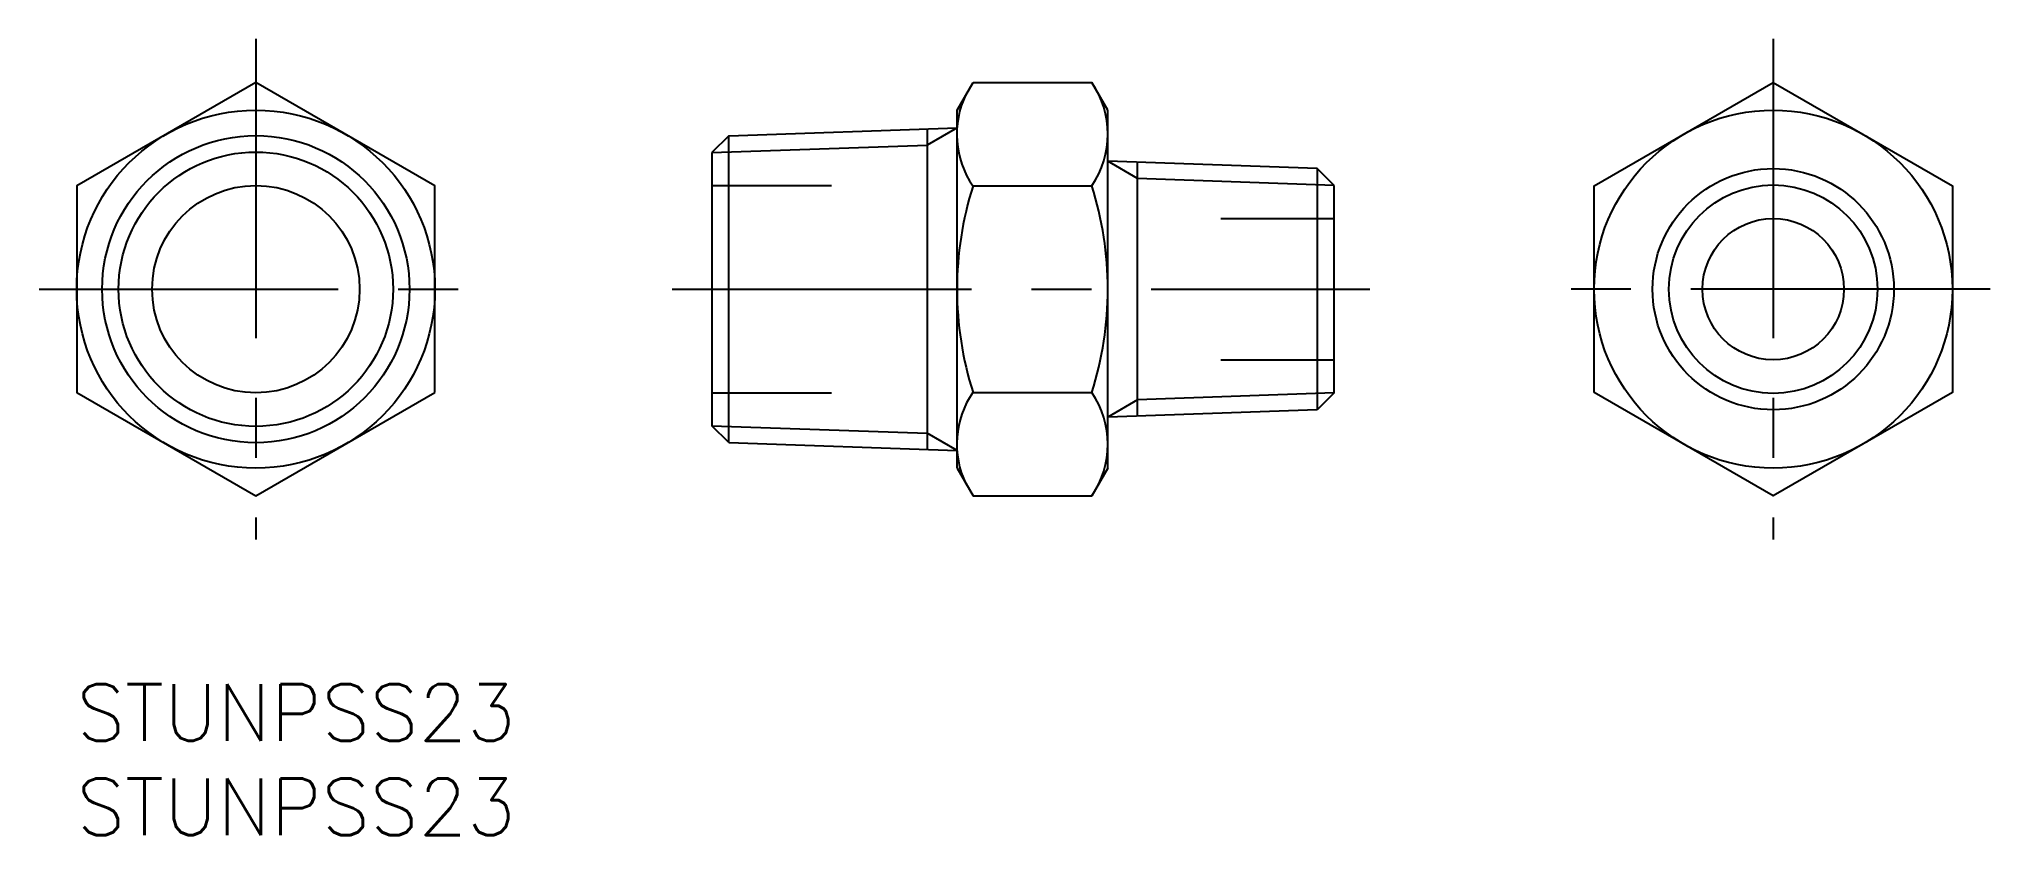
# Model space of a CAD drawing. Extents: x -2 to 101, y -8 to 34.
import ezdxf

# ---------------------------------------------------------------- set-up
doc = ezdxf.new("R2010")
doc.units = 0
doc.header["$LTSCALE"] = 0.5
doc.linetypes.add('CENTER', pattern=[50.8, 31.75, -6.35, 6.35, -6.35])
doc.linetypes.add('DASHED', pattern=[19.05, 12.7, -6.35])
for name, color, linetype in [('MSM_CENTER', 1, 'CENTER'), ('MSM_CONTINUOUS', 7, 'CONTINUOUS'), ('MSM_DASHED', 4, 'DASHED'), ('MSM_NARROW', 5, 'CONTINUOUS'), ('MSM_PART_NUMBER', 7, 'CONTINUOUS')]:
    doc.layers.add(name, color=color, linetype=linetype)
doc.styles.get("Standard").update_dxf_attribs({"font": 'txt.shx', "height": 3, "bigfont": 'bigfont.shx'})

# ---------------------------------------------------------------- blocks, each defined once
blk = doc.blocks.new('*U11')
at = {"layer": 'MSM_PART_NUMBER'}
blk.add_text('STUNPSS23', height=3, dxfattribs=at).set_placement((0, -3))
blk = doc.blocks.new('*U12')
at = {"layer": 'MSM_PART_NUMBER'}
blk.add_text('STUNPSS23', height=3, dxfattribs=at).set_placement((0, -8))

msp = doc.modelspace()

# ---------------------------------------------------------------- linework, layer by layer
at = {"layer": 'MSM_CENTER'}
for p, q in [((9.5, 34.25), (9.5, 7.69)), ((89.98, 34.25), (89.98, 7.69)), ((-2, 20.97), (21, 20.97)), ((31.59, 20.97), (68.59, 20.97)), ((101.48, 20.97), (78.48, 20.97))]:
    msp.add_line(p, q, dxfattribs=at)
at = {"layer": 'MSM_CONTINUOUS'}
for p, q in [((46.69, 30.47), (47.54, 31.94)), ((47.54, 31.94), (53.84, 31.94)), ((54.69, 30.47), (53.84, 31.94)), ((46.69, 11.47), (46.69, 30.47)), ((54.69, 11.47), (54.69, 30.47)), ((14.25, 29.2), (14.25, 29.2)), ((34.58, 29.11), (33.69, 28.22)), ((34.58, 29.11), (46.69, 29.53)), ((34.58, 12.83), (34.58, 29.11)), ((45.11, 29.48), (45.11, 12.46)), ((85.23, 29.2), (85.23, 29.2)), ((33.69, 28.22), (33.69, 13.72)), ((16.63, 27.83), (16.63, 27.83)), ((65.8, 27.37), (54.69, 27.76)), ((56.27, 14.24), (56.27, 27.7)), ((66.69, 26.48), (65.8, 27.37)), ((65.8, 27.37), (65.8, 14.57)), ((82.85, 27.83), (82.85, 27.83)), ((47.54, 26.45), (53.84, 26.45)), ((66.69, 15.46), (66.69, 26.48)), ((47.54, 15.48), (53.84, 15.48)), ((65.8, 14.57), (54.69, 14.18)), ((66.69, 15.46), (65.8, 14.57)), ((34.58, 12.83), (33.69, 13.72)), ((34.58, 12.83), (46.69, 12.41)), ((46.69, 11.47), (47.54, 10)), ((54.69, 11.47), (53.84, 10)), ((47.54, 10), (53.84, 10))]:
    msp.add_line(p, q, dxfattribs=at)
for points in [[(19, 15.48), (19, 26.45), (9.5, 31.94), (0, 26.45), (0, 15.48), (9.5, 10)], [(80.48, 15.48), (80.48, 26.45), (89.98, 31.94), (99.48, 26.45), (99.48, 15.48), (89.98, 10)]]:
    msp.add_lwpolyline(points, close=True, dxfattribs=at)
for centre, radius in [((9.5, 20.97), 9.5), ((89.98, 20.97), 9.5), ((9.5, 20.97), 8.15), ((89.98, 20.97), 6.4), ((9.5, 20.97), 5.5), ((89.98, 20.97), 3.75)]:
    msp.add_circle(centre, radius, dxfattribs=at)
for centre, radius, start, end in [((51.54, 29.2), 4.86, 154.3842, 214.3842), ((49.83, 29.2), 4.86, 325.6158, 34.3842), ((64.84, 20.97), 18.15, 162.412, 197.588), ((36.54, 20.97), 18.15, 342.412, 17.588), ((51.54, 12.74), 4.86, 145.6158, 205.6158), ((49.83, 12.74), 4.86, 325.6158, 34.3842)]:
    msp.add_arc(centre, radius, start, end, dxfattribs=at)
at = {"layer": 'MSM_DASHED'}
for p, q in [((33.69, 26.47), (40.19, 26.47)), ((60.69, 24.72), (66.69, 24.72)), ((60.69, 17.22), (66.69, 17.22)), ((33.69, 15.47), (40.19, 15.47))]:
    msp.add_line(p, q, dxfattribs=at)
at = {"layer": 'MSM_NARROW'}
for p, q in [((46.69, 29.53), (45.11, 28.62)), ((33.69, 28.22), (45.11, 28.62)), ((56.27, 26.85), (54.69, 27.76)), ((66.69, 26.48), (56.27, 26.85)), ((56.27, 15.09), (54.69, 14.18)), ((66.69, 15.46), (56.27, 15.09)), ((33.69, 13.72), (45.11, 13.32)), ((46.69, 12.41), (45.11, 13.32))]:
    msp.add_line(p, q, dxfattribs=at)
for centre, radius in [((9.5, 20.97), 7.28), ((89.98, 20.97), 5.53)]:
    msp.add_circle(centre, radius, dxfattribs=at)

# ---------------------------------------------------------------- block references
at = {"layer": 'MSM_CONTINUOUS'}
for name in ['*U11', '*U12']:
    msp.add_blockref(name, (0, 0), dxfattribs=at)

doc.saveas('drawing.dxf')
